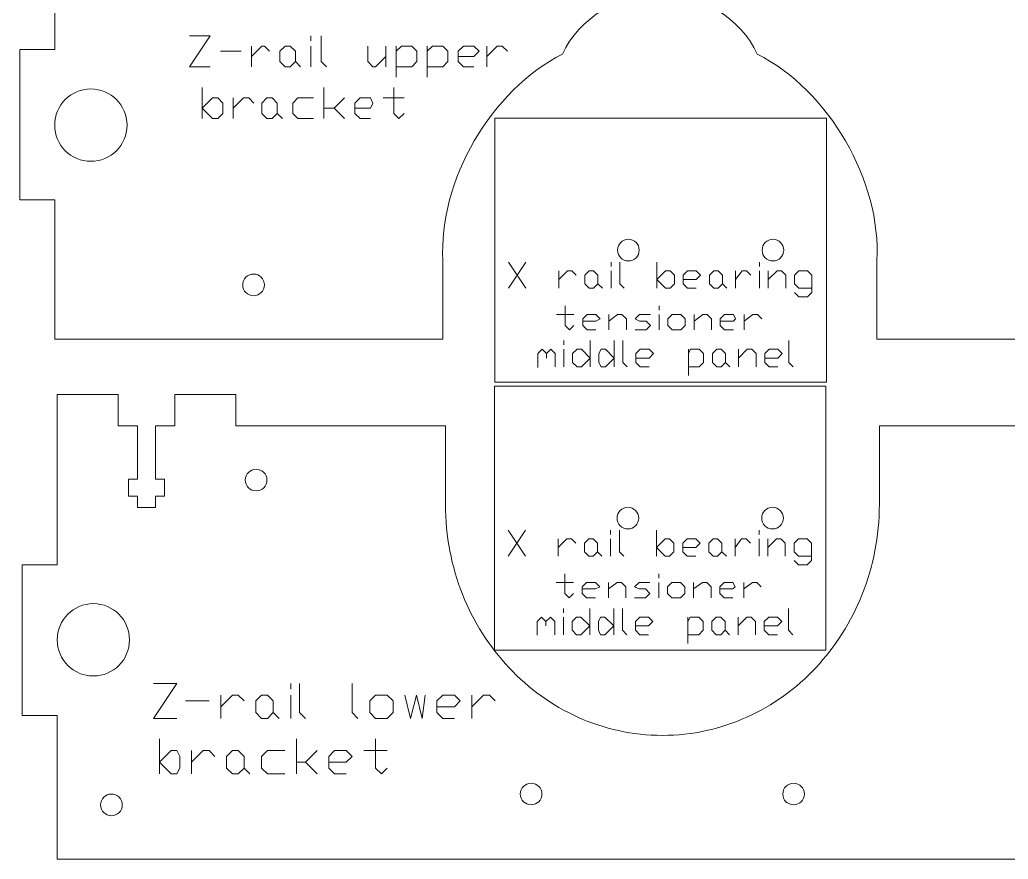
# Model space of a CAD drawing. Header units: inches. Extents: x 0.4 to 31.7, y 0.3 to 15.7.
# Drawn here: x 8.32 to 15.15, y 1.63 to 7.43 of the extents above; entities that cross this region are included whole.
import ezdxf

# ---------------------------------------------------------------- set-up
doc = ezdxf.new("R2010")
doc.units = ezdxf.units.IN
doc.header["$MEASUREMENT"] = 0
doc.layers.add('CUT_SHEET_1', color=179, linetype='CONTINUOUS', true_color=0x131326)

msp = doc.modelspace()

# ---------------------------------------------------------------- linework, layer by layer
at = {"layer": 'CUT_SHEET_1', "color": 3, "lineweight": 15, "true_color": 0x00ff00}
for p, q in [((8.5579, 8.2138), (8.5579, 7.2207)), ((8.5579, 7.2207), (8.3166, 7.2207)), ((8.3166, 7.2207), (8.3166, 6.1813)), ((11.5997, 4.9237), (11.5997, 6.7464)), ((11.5997, 6.7464), (13.89, 6.7464)), ((13.89, 6.7464), (13.89, 4.9237)), ((8.3166, 6.1813), (8.5579, 6.1813)), ((8.5579, 6.1813), (8.5584, 5.2196)), ((11.2407, 5.2196), (11.2407, 5.7622)), ((14.2389, 5.7622), (14.2389, 5.2196)), ((8.5584, 5.2196), (11.2407, 5.2196)), ((14.2389, 5.2196), (16.9212, 5.2196)), ((13.89, 4.9237), (11.5997, 4.9237)), ((11.5966, 3.0727), (11.5966, 4.8954)), ((11.5966, 4.8954), (13.887, 4.8954)), ((13.887, 4.8954), (13.887, 3.0727)), ((8.5752, 3.6601), (8.5759, 4.8367)), ((8.5759, 4.8367), (8.9957, 4.8367)), ((8.9957, 4.8367), (8.9957, 4.6218)), ((9.3891, 4.6218), (9.3891, 4.8367)), ((9.3891, 4.8367), (9.8089, 4.8367)), ((9.8089, 4.8367), (9.8096, 4.6218)), ((8.9957, 4.6218), (9.1295, 4.6218)), ((9.1295, 4.6218), (9.1295, 4.2539)), ((9.2554, 4.2539), (9.2554, 4.6218)), ((9.2554, 4.6218), (9.3891, 4.6218)), ((9.8096, 4.6218), (11.2581, 4.6218)), ((11.2581, 4.6218), (11.2581, 4.0792)), ((14.2563, 4.0792), (14.2563, 4.6218)), ((14.2563, 4.6218), (15.7048, 4.6218)), ((9.1295, 4.2539), (9.0675, 4.2539)), ((9.0675, 4.2539), (9.0675, 4.1359)), ((9.3173, 4.2539), (9.2554, 4.2539)), ((9.3173, 4.1359), (9.3173, 4.2539)), ((9.0675, 4.1359), (9.1295, 4.1359)), ((9.1295, 4.1359), (9.1295, 4.0572)), ((9.2554, 4.0572), (9.2554, 4.1359)), ((9.2554, 4.1359), (9.3173, 4.1359)), ((9.1295, 4.0572), (9.2554, 4.0572)), ((11.2581, 4.0792), (11.2586, 4.038)), ((11.2586, 4.038), (11.26, 3.9971)), ((14.2544, 3.997), (14.2558, 4.038)), ((14.2558, 4.038), (14.2563, 4.0792)), ((11.26, 3.9971), (11.2624, 3.9564)), ((14.252, 3.9564), (14.2544, 3.997)), ((11.2624, 3.9564), (11.2658, 3.916)), ((11.2658, 3.916), (11.2701, 3.8759)), ((14.2443, 3.8759), (14.2486, 3.916)), ((14.2486, 3.916), (14.252, 3.9564)), ((11.2701, 3.8759), (11.2753, 3.8361)), ((11.2753, 3.8361), (11.2815, 3.7967)), ((14.2329, 3.7967), (14.2391, 3.8361)), ((14.2391, 3.8361), (14.2443, 3.8759)), ((11.2815, 3.7967), (11.2885, 3.7575)), ((11.2885, 3.7575), (11.2965, 3.7188)), ((14.2179, 3.7188), (14.2259, 3.7575)), ((14.2259, 3.7575), (14.2329, 3.7967)), ((11.2965, 3.7188), (11.3053, 3.6803)), ((14.2091, 3.6803), (14.2179, 3.7188)), ((8.3339, 2.6207), (8.3339, 3.6601)), ((8.3339, 3.6601), (8.5752, 3.6601)), ((11.3053, 3.6803), (11.3149, 3.6423)), ((11.3149, 3.6423), (11.3255, 3.6046)), ((14.1889, 3.6046), (14.1995, 3.6423)), ((14.1995, 3.6423), (14.2091, 3.6803)), ((11.3255, 3.6046), (11.3368, 3.5673)), ((11.3368, 3.5673), (11.349, 3.5304)), ((14.1654, 3.5304), (14.1776, 3.5673)), ((14.1776, 3.5673), (14.1889, 3.6046)), ((11.349, 3.5304), (11.3621, 3.494)), ((11.3621, 3.494), (11.3759, 3.458)), ((14.1385, 3.458), (14.1523, 3.494)), ((14.1523, 3.494), (14.1654, 3.5304)), ((11.3759, 3.458), (11.3905, 3.4224)), ((11.3905, 3.4224), (11.4059, 3.3873)), ((14.1085, 3.3873), (14.1239, 3.4224)), ((14.1239, 3.4224), (14.1385, 3.458)), ((11.4059, 3.3873), (11.4221, 3.3526)), ((11.4221, 3.3526), (11.439, 3.3185)), ((14.0754, 3.3185), (14.0923, 3.3526)), ((14.0923, 3.3526), (14.1085, 3.3873)), ((11.439, 3.3185), (11.4567, 3.2848)), ((11.4567, 3.2848), (11.4751, 3.2516)), ((14.0393, 3.2516), (14.0577, 3.2848)), ((14.0577, 3.2848), (14.0754, 3.3185)), ((11.4751, 3.2516), (11.4943, 3.219)), ((11.4943, 3.219), (11.5141, 3.1869)), ((14.0003, 3.1869), (14.0202, 3.219)), ((14.0202, 3.219), (14.0393, 3.2516)), ((11.5141, 3.1869), (11.5347, 3.1553)), ((11.5347, 3.1553), (11.5559, 3.1243)), ((13.9585, 3.1243), (13.9797, 3.1553)), ((13.9797, 3.1553), (14.0003, 3.1869)), ((11.5559, 3.1243), (11.5778, 3.0939)), ((11.5778, 3.0939), (11.6004, 3.064)), ((13.914, 3.064), (13.9366, 3.0939)), ((13.9366, 3.0939), (13.9585, 3.1243)), ((13.887, 3.0727), (11.5966, 3.0727)), ((11.6004, 3.064), (11.6236, 3.0348)), ((11.6236, 3.0348), (11.6475, 3.0061)), ((11.6475, 3.0061), (11.672, 2.9781)), ((13.8424, 2.9781), (13.8669, 3.0061)), ((13.8669, 3.0061), (13.8908, 3.0348)), ((13.8908, 3.0348), (13.914, 3.064)), ((11.672, 2.9781), (11.6972, 2.9507)), ((11.6972, 2.9507), (11.7229, 2.9239)), ((13.7915, 2.9239), (13.8172, 2.9507)), ((13.8172, 2.9507), (13.8424, 2.9781)), ((11.7229, 2.9239), (11.7492, 2.8978)), ((11.7492, 2.8978), (11.7761, 2.8724)), ((11.7761, 2.8724), (11.8036, 2.8477)), ((13.7108, 2.8477), (13.7383, 2.8724)), ((13.7383, 2.8724), (13.7652, 2.8978)), ((13.7652, 2.8978), (13.7915, 2.9239)), ((11.8036, 2.8477), (11.8317, 2.8236)), ((11.8317, 2.8236), (11.8603, 2.8003)), ((13.6542, 2.8003), (13.6827, 2.8236)), ((13.6827, 2.8236), (13.7108, 2.8477)), ((11.8603, 2.8003), (11.8894, 2.7777)), ((11.8894, 2.7777), (11.919, 2.7558)), ((11.919, 2.7558), (11.9492, 2.7347)), ((11.9492, 2.7347), (11.9798, 2.7143)), ((13.5345, 2.7143), (13.5652, 2.7347)), ((13.5652, 2.7347), (13.5954, 2.7558)), ((13.5954, 2.7558), (13.625, 2.7777)), ((13.625, 2.7777), (13.6542, 2.8003)), ((11.9798, 2.7143), (12.011, 2.6947)), ((12.011, 2.6947), (12.0426, 2.6759)), ((12.0426, 2.6759), (12.0747, 2.6578)), ((13.4397, 2.6579), (13.4718, 2.6759)), ((13.4718, 2.6759), (13.5034, 2.6947)), ((13.5034, 2.6947), (13.5345, 2.7143)), ((8.5752, 2.6207), (8.3339, 2.6207)), ((8.5752, 1.6276), (8.5752, 2.6207)), ((12.0747, 2.6578), (12.1073, 2.6406)), ((12.1073, 2.6406), (12.1403, 2.6242)), ((12.1403, 2.6242), (12.1737, 2.6087)), ((12.1737, 2.6087), (12.2075, 2.5939)), ((13.3069, 2.594), (13.3407, 2.6087)), ((13.3407, 2.6087), (13.3741, 2.6242)), ((13.3741, 2.6242), (13.4071, 2.6406)), ((13.4071, 2.6406), (13.4397, 2.6579)), ((12.2075, 2.5939), (12.2417, 2.5801)), ((12.2417, 2.5801), (12.2764, 2.5671)), ((12.2764, 2.5671), (12.3114, 2.555)), ((12.3114, 2.555), (12.3468, 2.5438)), ((12.3468, 2.5438), (12.3825, 2.5335)), ((12.3825, 2.5335), (12.4186, 2.5241)), ((13.0958, 2.5241), (13.1318, 2.5335)), ((13.1318, 2.5335), (13.1676, 2.5438)), ((13.1676, 2.5438), (13.203, 2.555)), ((13.203, 2.555), (13.238, 2.5671)), ((13.238, 2.5671), (13.2726, 2.5801)), ((13.2726, 2.5801), (13.3069, 2.594)), ((12.4186, 2.5241), (12.4551, 2.5157)), ((12.4551, 2.5157), (12.4918, 2.5082)), ((12.4918, 2.5082), (12.5289, 2.5016)), ((12.5289, 2.5016), (12.5663, 2.4961)), ((12.5663, 2.4961), (12.6039, 2.4915)), ((12.6039, 2.4915), (12.6418, 2.4879)), ((12.6418, 2.4879), (12.68, 2.4853)), ((12.68, 2.4853), (12.7185, 2.4838)), ((12.7185, 2.4838), (12.7572, 2.4833)), ((12.7572, 2.4833), (12.7959, 2.4838)), ((12.7959, 2.4838), (12.8343, 2.4853)), ((12.8343, 2.4853), (12.8725, 2.4879)), ((12.8725, 2.4879), (12.9105, 2.4915)), ((12.9105, 2.4915), (12.9481, 2.4961)), ((12.9481, 2.4961), (12.9855, 2.5016)), ((12.9855, 2.5016), (13.0226, 2.5082)), ((13.0226, 2.5082), (13.0593, 2.5157)), ((13.0593, 2.5157), (13.0958, 2.5241)), ((16.9391, 1.6276), (8.5752, 1.6276))]:
    msp.add_line(p, q, dxfattribs=at)
at = {"layer": 'CUT_SHEET_1', "color": 7, "lineweight": 15, "true_color": 0xffffff}
for p, q in [((9.4884, 7.3157), (9.6313, 7.3157)), ((9.6313, 7.3157), (9.4884, 7.1012)), ((10.3283, 7.28), (10.3283, 7.3157)), ((10.3998, 7.3157), (10.3998, 7.137)), ((9.9172, 7.1727), (9.9888, 7.2442)), ((9.9172, 7.1012), (9.9172, 7.2442)), ((9.9888, 7.2442), (10.0067, 7.2442)), ((10.0067, 7.2442), (10.0424, 7.2085)), ((10.1139, 7.2085), (10.1497, 7.2442)), ((10.1497, 7.2442), (10.1854, 7.2442)), ((10.1854, 7.2442), (10.2211, 7.2085)), ((10.3283, 7.1012), (10.3283, 7.2442)), ((10.7215, 7.2442), (10.7215, 7.137)), ((10.8466, 7.2442), (10.8466, 7.1012)), ((10.9181, 7.2085), (10.9538, 7.2442)), ((10.9181, 7.0297), (10.9181, 7.2442)), ((10.9538, 7.2442), (11.0253, 7.2442)), ((11.0253, 7.2442), (11.061, 7.2085)), ((11.1325, 7.2085), (11.1683, 7.2442)), ((11.1325, 7.0297), (11.1325, 7.2442)), ((11.1683, 7.2442), (11.2398, 7.2442)), ((11.2398, 7.2442), (11.2755, 7.2085)), ((11.3827, 7.2442), (11.347, 7.2085)), ((11.4542, 7.2442), (11.3827, 7.2442)), ((11.49, 7.2085), (11.4542, 7.2442)), ((11.5436, 7.1727), (11.6151, 7.2442)), ((11.5436, 7.1012), (11.5436, 7.2442)), ((11.6151, 7.2442), (11.6508, 7.2442)), ((11.6508, 7.2442), (11.6865, 7.2085)), ((9.7029, 7.2085), (9.8458, 7.2085)), ((10.1139, 7.137), (10.1139, 7.2085)), ((10.2211, 7.2085), (10.2211, 7.137)), ((10.7751, 7.1012), (10.8466, 7.1727)), ((11.061, 7.2085), (11.061, 7.137)), ((11.2755, 7.2085), (11.2755, 7.137)), ((11.347, 7.2085), (11.347, 7.137)), ((11.347, 7.1727), (11.4542, 7.1727)), ((11.4542, 7.1727), (11.49, 7.2085)), ((10.1497, 7.1012), (10.1139, 7.137)), ((10.2211, 7.137), (10.1854, 7.1012)), ((10.2211, 7.137), (10.2568, 7.1012)), ((10.3998, 7.137), (10.4356, 7.1012)), ((10.7215, 7.137), (10.7572, 7.1012)), ((11.061, 7.137), (11.0253, 7.1012)), ((11.2755, 7.137), (11.2398, 7.1012)), ((11.347, 7.137), (11.3827, 7.1012)), ((9.4884, 7.1012), (9.6313, 7.1012)), ((10.1854, 7.1012), (10.1497, 7.1012)), ((10.7572, 7.1012), (10.7751, 7.1012)), ((11.0253, 7.1012), (10.9181, 7.1012)), ((11.2398, 7.1012), (11.1325, 7.1012)), ((11.3827, 7.1012), (11.4542, 7.1012)), ((9.5777, 6.7438), (9.5777, 6.9583)), ((10.4177, 6.7438), (10.4177, 6.9583)), ((10.9003, 6.9583), (10.9003, 6.7796)), ((9.5777, 6.8153), (9.6492, 6.8868)), ((9.6492, 6.8868), (9.685, 6.8868)), ((9.685, 6.8868), (9.7207, 6.8511)), ((9.7207, 6.8511), (9.7207, 6.7796)), ((9.7922, 6.8153), (9.8637, 6.8868)), ((9.7922, 6.7438), (9.7922, 6.8868)), ((9.8637, 6.8868), (9.8994, 6.8868)), ((9.8994, 6.8868), (9.9351, 6.8511)), ((9.9888, 6.8511), (10.0245, 6.8868)), ((9.9888, 6.7796), (9.9888, 6.8511)), ((10.0245, 6.8868), (10.0602, 6.8868)), ((10.0602, 6.8868), (10.096, 6.8511)), ((10.096, 6.8511), (10.096, 6.7796)), ((10.239, 6.8868), (10.2032, 6.8511)), ((10.2032, 6.8511), (10.2032, 6.7796)), ((10.3462, 6.8868), (10.239, 6.8868)), ((10.4892, 6.8153), (10.5606, 6.8868)), ((10.6678, 6.8868), (10.6321, 6.8511)), ((10.6321, 6.8511), (10.6321, 6.7796)), ((10.7394, 6.8868), (10.6678, 6.8868)), ((10.7572, 6.8511), (10.7394, 6.8868)), ((10.7394, 6.8153), (10.7572, 6.8511)), ((10.8287, 6.8868), (10.9717, 6.8868)), ((9.6492, 6.7438), (9.5777, 6.8153)), ((9.7207, 6.7796), (9.685, 6.7438)), ((10.0245, 6.7438), (9.9888, 6.7796)), ((10.096, 6.7796), (10.0602, 6.7438)), ((10.096, 6.7796), (10.1318, 6.7438)), ((10.2032, 6.7796), (10.239, 6.7438)), ((10.4177, 6.8153), (10.4892, 6.8153)), ((10.4892, 6.8153), (10.5606, 6.7438)), ((10.6321, 6.8153), (10.7394, 6.8153)), ((10.6321, 6.7796), (10.6678, 6.7438)), ((10.9003, 6.7796), (10.9359, 6.7438)), ((10.9359, 6.7438), (10.9717, 6.7796)), ((9.685, 6.7438), (9.6492, 6.7438)), ((10.0602, 6.7438), (10.0245, 6.7438)), ((10.239, 6.7438), (10.3462, 6.7438)), ((10.6678, 6.7438), (10.7394, 6.7438)), ((11.6935, 5.7527), (11.8142, 5.5716)), ((11.6935, 5.5716), (11.8142, 5.7527)), ((12.4025, 5.7225), (12.4025, 5.7527)), ((12.463, 5.7527), (12.463, 5.6018)), ((12.7194, 5.5716), (12.7194, 5.7527)), ((13.4285, 5.7225), (13.4285, 5.7527)), ((12.0405, 5.6319), (12.1008, 5.6923)), ((12.0405, 5.5716), (12.0405, 5.6923)), ((12.1008, 5.6923), (12.131, 5.6923)), ((12.131, 5.6923), (12.1612, 5.6621)), ((12.2215, 5.6621), (12.2517, 5.6923)), ((12.2517, 5.6923), (12.2819, 5.6923)), ((12.2819, 5.6923), (12.3121, 5.6621)), ((12.4025, 5.5716), (12.4025, 5.6923)), ((12.7194, 5.6319), (12.7797, 5.6923)), ((12.7797, 5.6923), (12.8099, 5.6923)), ((12.8099, 5.6923), (12.8401, 5.6621)), ((12.9306, 5.6923), (12.9005, 5.6621)), ((12.991, 5.6923), (12.9306, 5.6923)), ((13.0212, 5.6621), (12.991, 5.6923)), ((13.0815, 5.6621), (13.1116, 5.6923)), ((13.1116, 5.6923), (13.1418, 5.6923)), ((13.1418, 5.6923), (13.172, 5.6621)), ((13.2625, 5.6319), (13.3078, 5.6923)), ((13.2625, 5.5716), (13.2625, 5.6923)), ((13.3078, 5.6923), (13.338, 5.6923)), ((13.338, 5.6923), (13.3681, 5.6621)), ((13.4285, 5.5716), (13.4285, 5.6923)), ((13.4888, 5.6319), (13.5491, 5.6923)), ((13.4888, 5.5716), (13.4888, 5.6923)), ((13.5491, 5.6923), (13.5793, 5.6923)), ((13.5793, 5.6923), (13.6095, 5.6621)), ((13.7, 5.6923), (13.6698, 5.6621)), ((13.7604, 5.6923), (13.7, 5.6923)), ((13.7905, 5.6621), (13.7604, 5.6923)), ((12.2215, 5.6018), (12.2215, 5.6621)), ((12.2517, 5.5716), (12.2215, 5.6018)), ((12.3121, 5.6018), (12.2819, 5.5716)), ((12.3121, 5.6621), (12.3121, 5.6018)), ((12.3121, 5.6018), (12.3423, 5.5716)), ((12.463, 5.6018), (12.4931, 5.5716)), ((12.7797, 5.5716), (12.7194, 5.6319)), ((12.8401, 5.6018), (12.8099, 5.5716)), ((12.8401, 5.6621), (12.8401, 5.6018)), ((12.9005, 5.6621), (12.9005, 5.6018)), ((12.9005, 5.6319), (12.991, 5.6319)), ((12.9005, 5.6018), (12.9306, 5.5716)), ((12.991, 5.6319), (13.0212, 5.6621)), ((13.0815, 5.6018), (13.0815, 5.6621)), ((13.1116, 5.5716), (13.0815, 5.6018)), ((13.172, 5.6018), (13.1418, 5.5716)), ((13.172, 5.6621), (13.172, 5.6018)), ((13.172, 5.6018), (13.2022, 5.5716)), ((13.6095, 5.6621), (13.6095, 5.5716)), ((13.6698, 5.6621), (13.6698, 5.6018)), ((13.6698, 5.6018), (13.7, 5.5716)), ((13.7905, 5.5414), (13.7905, 5.6621)), ((12.2819, 5.5716), (12.2517, 5.5716)), ((12.8099, 5.5716), (12.7797, 5.5716)), ((12.9306, 5.5716), (12.991, 5.5716)), ((13.1418, 5.5716), (13.1116, 5.5716)), ((13.6698, 5.5414), (13.7, 5.5113)), ((13.7, 5.5716), (13.7905, 5.5716)), ((13.7604, 5.5113), (13.7905, 5.5414)), ((13.7, 5.5113), (13.7604, 5.5113)), ((12.0858, 5.4509), (12.0858, 5.3152)), ((12.7345, 5.4207), (12.7345, 5.4509)), ((12.0254, 5.3906), (12.1461, 5.3906)), ((12.2366, 5.3906), (12.2065, 5.3604)), ((12.2065, 5.3604), (12.2065, 5.3151)), ((12.2065, 5.3453), (12.297, 5.3453)), ((12.297, 5.3906), (12.2366, 5.3906)), ((12.3272, 5.3604), (12.297, 5.3906)), ((12.297, 5.3453), (12.3272, 5.3604)), ((12.3875, 5.3453), (12.4479, 5.3906)), ((12.3875, 5.285), (12.3875, 5.3906)), ((12.4479, 5.3906), (12.478, 5.3906)), ((12.478, 5.3906), (12.5082, 5.3604)), ((12.5082, 5.3604), (12.5082, 5.285)), ((12.5685, 5.3604), (12.5987, 5.3906)), ((12.5987, 5.3453), (12.5685, 5.3604)), ((12.5987, 5.3906), (12.6741, 5.3906)), ((12.644, 5.3453), (12.5987, 5.3453)), ((12.6741, 5.3152), (12.644, 5.3453)), ((12.7345, 5.285), (12.7345, 5.3906)), ((12.7948, 5.3604), (12.825, 5.3906)), ((12.7948, 5.3152), (12.7948, 5.3604)), ((12.825, 5.3906), (12.8854, 5.3906)), ((12.8854, 5.3906), (12.9155, 5.3604)), ((12.9155, 5.3604), (12.9155, 5.3152)), ((12.9758, 5.3453), (13.0362, 5.3906)), ((12.9758, 5.285), (12.9758, 5.3906)), ((13.0362, 5.3906), (13.0664, 5.3906)), ((13.0664, 5.3906), (13.0966, 5.3604)), ((13.0966, 5.3604), (13.0966, 5.285)), ((13.1871, 5.3906), (13.1569, 5.3604)), ((13.1569, 5.3604), (13.1569, 5.3151)), ((13.1569, 5.3453), (13.2474, 5.3453)), ((13.2474, 5.3906), (13.1871, 5.3906)), ((13.2625, 5.3604), (13.2474, 5.3906)), ((13.2474, 5.3453), (13.2625, 5.3604)), ((13.3229, 5.3453), (13.3832, 5.3906)), ((13.3229, 5.285), (13.3229, 5.3906)), ((13.3832, 5.3906), (13.4134, 5.3906)), ((13.4134, 5.3906), (13.4436, 5.3604)), ((12.0858, 5.3152), (12.1159, 5.285)), ((12.1159, 5.285), (12.1461, 5.3152)), ((12.2065, 5.3151), (12.2366, 5.285)), ((12.2366, 5.285), (12.297, 5.285)), ((12.5685, 5.285), (12.644, 5.285)), ((12.644, 5.285), (12.6741, 5.3152)), ((12.825, 5.285), (12.7948, 5.3152)), ((12.8854, 5.285), (12.825, 5.285)), ((12.9155, 5.3152), (12.8854, 5.285)), ((13.1569, 5.3151), (13.1871, 5.285)), ((13.1871, 5.285), (13.2474, 5.285)), ((12.0765, 5.1804), (12.0765, 5.2106)), ((12.2576, 5.2106), (12.2576, 5.0295)), ((12.4236, 5.2106), (12.4236, 5.0295)), ((12.4839, 5.2106), (12.4839, 5.0597)), ((13.6304, 5.2106), (13.6304, 5.0597)), ((11.8955, 5.12), (11.9257, 5.1502)), ((11.9257, 5.1502), (11.9559, 5.12)), ((11.9559, 5.12), (11.986, 5.1502)), ((11.986, 5.1502), (12.0162, 5.12)), ((12.0765, 5.0295), (12.0765, 5.1502)), ((12.1369, 5.12), (12.1671, 5.1502)), ((12.1671, 5.1502), (12.1972, 5.1502)), ((12.1972, 5.1502), (12.2576, 5.0898)), ((12.3179, 5.12), (12.333, 5.1502)), ((12.333, 5.1502), (12.3631, 5.1502)), ((12.3631, 5.1502), (12.4236, 5.0898)), ((12.6046, 5.1502), (12.5744, 5.12)), ((12.6649, 5.1502), (12.6046, 5.1502)), ((12.6951, 5.12), (12.6649, 5.1502)), ((12.9365, 5.12), (12.9516, 5.1502)), ((12.9365, 4.9692), (12.9365, 5.1502)), ((12.9516, 5.1502), (13.0119, 5.1502)), ((13.0119, 5.1502), (13.0421, 5.12)), ((13.1024, 5.12), (13.1326, 5.1502)), ((13.1326, 5.1502), (13.1628, 5.1502)), ((13.1628, 5.1502), (13.1929, 5.12)), ((13.2835, 5.0898), (13.3438, 5.1502)), ((13.2835, 5.0295), (13.2835, 5.1502)), ((13.3438, 5.1502), (13.374, 5.1502)), ((13.374, 5.1502), (13.4041, 5.12)), ((13.4946, 5.1502), (13.4645, 5.12)), ((13.555, 5.1502), (13.4946, 5.1502)), ((13.5852, 5.12), (13.555, 5.1502)), ((11.8955, 5.0251), (11.8955, 5.12)), ((11.9559, 5.12), (11.9559, 5.0898)), ((12.0162, 5.12), (12.0162, 5.0295)), ((12.1369, 5.0597), (12.1369, 5.12)), ((12.1671, 5.0295), (12.1369, 5.0597)), ((12.2576, 5.0898), (12.1972, 5.0295)), ((12.3179, 5.0597), (12.3179, 5.12)), ((12.333, 5.0295), (12.3179, 5.0597)), ((12.4236, 5.0898), (12.3631, 5.0295)), ((12.4839, 5.0597), (12.514, 5.0295)), ((12.5744, 5.12), (12.5744, 5.0597)), ((12.5744, 5.0898), (12.6649, 5.0898)), ((12.5744, 5.0597), (12.6046, 5.0295)), ((12.6649, 5.0898), (12.6951, 5.12)), ((13.0421, 5.0597), (13.0119, 5.0295)), ((13.0421, 5.12), (13.0421, 5.0597)), ((13.1024, 5.0597), (13.1024, 5.12)), ((13.1326, 5.0295), (13.1024, 5.0597)), ((13.1929, 5.0597), (13.1628, 5.0295)), ((13.1929, 5.12), (13.1929, 5.0597)), ((13.1929, 5.0597), (13.2231, 5.0295)), ((13.4041, 5.12), (13.4041, 5.0295)), ((13.4645, 5.12), (13.4645, 5.0597)), ((13.4645, 5.0898), (13.555, 5.0898)), ((13.4645, 5.0597), (13.4946, 5.0295)), ((13.555, 5.0898), (13.5852, 5.12)), ((13.6304, 5.0597), (13.6606, 5.0295)), ((12.1972, 5.0295), (12.1671, 5.0295)), ((12.3631, 5.0295), (12.333, 5.0295)), ((12.6046, 5.0295), (12.6649, 5.0295)), ((13.0119, 5.0295), (12.9365, 5.0295)), ((13.1628, 5.0295), (13.1326, 5.0295)), ((13.4946, 5.0295), (13.555, 5.0295)), ((11.6905, 3.9017), (11.8112, 3.7206)), ((11.6905, 3.7206), (11.8112, 3.9017)), ((12.3995, 3.8715), (12.3995, 3.9017)), ((12.4599, 3.9017), (12.4599, 3.7508)), ((12.7164, 3.7206), (12.7164, 3.9017)), ((13.4254, 3.8715), (13.4254, 3.9017)), ((12.0375, 3.7809), (12.0978, 3.8413)), ((12.0375, 3.7206), (12.0375, 3.8413)), ((12.0978, 3.8413), (12.128, 3.8413)), ((12.128, 3.8413), (12.1582, 3.8111)), ((12.2185, 3.8111), (12.2487, 3.8413)), ((12.2487, 3.8413), (12.2788, 3.8413)), ((12.2788, 3.8413), (12.3091, 3.8111)), ((12.3995, 3.7206), (12.3995, 3.8413)), ((12.7164, 3.7809), (12.7767, 3.8413)), ((12.7767, 3.8413), (12.8069, 3.8413)), ((12.8069, 3.8413), (12.8371, 3.8111)), ((12.9276, 3.8413), (12.8974, 3.8111)), ((12.9879, 3.8413), (12.9276, 3.8413)), ((13.0181, 3.8111), (12.9879, 3.8413)), ((13.0785, 3.8111), (13.1086, 3.8413)), ((13.1086, 3.8413), (13.1388, 3.8413)), ((13.1388, 3.8413), (13.169, 3.8111)), ((13.2595, 3.7809), (13.3048, 3.8413)), ((13.2595, 3.7206), (13.2595, 3.8413)), ((13.3048, 3.8413), (13.335, 3.8413)), ((13.335, 3.8413), (13.3651, 3.8111)), ((13.4254, 3.7206), (13.4254, 3.8413)), ((13.4858, 3.7809), (13.5461, 3.8413)), ((13.4858, 3.7206), (13.4858, 3.8413)), ((13.5461, 3.8413), (13.5763, 3.8413)), ((13.5763, 3.8413), (13.6065, 3.8111)), ((13.697, 3.8413), (13.6668, 3.8111)), ((13.7573, 3.8413), (13.697, 3.8413)), ((13.7875, 3.8111), (13.7573, 3.8413)), ((12.2185, 3.7508), (12.2185, 3.8111)), ((12.3091, 3.8111), (12.3091, 3.7508)), ((12.7767, 3.7206), (12.7164, 3.7809)), ((12.8371, 3.8111), (12.8371, 3.7508)), ((12.8974, 3.8111), (12.8974, 3.7508)), ((12.8974, 3.7809), (12.9879, 3.7809)), ((12.9879, 3.7809), (13.0181, 3.8111)), ((13.0785, 3.7508), (13.0785, 3.8111)), ((13.169, 3.8111), (13.169, 3.7508)), ((13.6065, 3.8111), (13.6065, 3.7206)), ((13.6668, 3.8111), (13.6668, 3.7508)), ((13.7875, 3.6904), (13.7875, 3.8111)), ((12.2487, 3.7206), (12.2185, 3.7508)), ((12.2788, 3.7206), (12.2487, 3.7206)), ((12.3091, 3.7508), (12.2788, 3.7206)), ((12.309, 3.7508), (12.3393, 3.7206)), ((12.4599, 3.7508), (12.4901, 3.7206)), ((12.8069, 3.7206), (12.7767, 3.7206)), ((12.8371, 3.7508), (12.8069, 3.7206)), ((12.8974, 3.7508), (12.9276, 3.7206)), ((12.9276, 3.7206), (12.9879, 3.7206)), ((13.1086, 3.7206), (13.0785, 3.7508)), ((13.1388, 3.7206), (13.1086, 3.7206)), ((13.169, 3.7508), (13.1388, 3.7206)), ((13.169, 3.7508), (13.1992, 3.7206)), ((13.6668, 3.7508), (13.697, 3.7206)), ((13.6668, 3.6904), (13.697, 3.6603)), ((13.697, 3.7206), (13.7875, 3.7206)), ((13.7573, 3.6603), (13.7875, 3.6904)), ((13.697, 3.6603), (13.7573, 3.6603)), ((12.0828, 3.5999), (12.0828, 3.4642)), ((12.7314, 3.5697), (12.7314, 3.5999)), ((12.0224, 3.5396), (12.1431, 3.5396)), ((12.2336, 3.5396), (12.2035, 3.5094)), ((12.2035, 3.5094), (12.2035, 3.4642)), ((12.2035, 3.4943), (12.294, 3.4943)), ((12.294, 3.5396), (12.2336, 3.5396)), ((12.3241, 3.5094), (12.294, 3.5396)), ((12.294, 3.4943), (12.3241, 3.5094)), ((12.3845, 3.4943), (12.4448, 3.5396)), ((12.3845, 3.4339), (12.3845, 3.5396)), ((12.4448, 3.5396), (12.475, 3.5396)), ((12.475, 3.5396), (12.5052, 3.5094)), ((12.5052, 3.5094), (12.5052, 3.4339)), ((12.5655, 3.5094), (12.5957, 3.5396)), ((12.5957, 3.4943), (12.5655, 3.5094)), ((12.5957, 3.5396), (12.6711, 3.5396)), ((12.641, 3.4943), (12.5957, 3.4943)), ((12.6711, 3.4642), (12.641, 3.4943)), ((12.7314, 3.4339), (12.7314, 3.5396)), ((12.7918, 3.5094), (12.822, 3.5396)), ((12.7918, 3.4642), (12.7918, 3.5094)), ((12.822, 3.5396), (12.8823, 3.5396)), ((12.8823, 3.5396), (12.9125, 3.5094)), ((12.9125, 3.5094), (12.9125, 3.4642)), ((12.9728, 3.4943), (13.0332, 3.5396)), ((12.9728, 3.4339), (12.9728, 3.5396)), ((13.0332, 3.5396), (13.0634, 3.5396)), ((13.0634, 3.5396), (13.0936, 3.5094)), ((13.0936, 3.5094), (13.0936, 3.4339)), ((13.1841, 3.5396), (13.1539, 3.5094)), ((13.1539, 3.5094), (13.1539, 3.4642)), ((13.1539, 3.4943), (13.2444, 3.4943)), ((13.2444, 3.5396), (13.1841, 3.5396)), ((13.2595, 3.5094), (13.2444, 3.5396)), ((13.2444, 3.4943), (13.2595, 3.5094)), ((13.3198, 3.4943), (13.3802, 3.5396)), ((13.3198, 3.4339), (13.3198, 3.5396)), ((13.3802, 3.5396), (13.4103, 3.5396)), ((13.4103, 3.5396), (13.4405, 3.5094)), ((12.0828, 3.4642), (12.1129, 3.4339)), ((12.1129, 3.4339), (12.1431, 3.4642)), ((12.2035, 3.4642), (12.2336, 3.4339)), ((12.2336, 3.4339), (12.294, 3.4339)), ((12.5655, 3.4339), (12.641, 3.4339)), ((12.641, 3.4339), (12.6711, 3.4642)), ((12.822, 3.4339), (12.7918, 3.4642)), ((12.8823, 3.4339), (12.822, 3.4339)), ((12.9125, 3.4642), (12.8823, 3.4339)), ((13.1539, 3.4642), (13.1841, 3.4339)), ((13.1841, 3.4339), (13.2444, 3.4339)), ((12.0735, 3.3294), (12.0735, 3.3596)), ((12.2546, 3.3596), (12.2546, 3.1785)), ((12.4205, 3.3596), (12.4205, 3.1785)), ((12.4809, 3.3596), (12.4809, 3.2087)), ((13.6274, 3.3596), (13.6274, 3.2087)), ((11.8925, 3.269), (11.9227, 3.2992)), ((11.9227, 3.2992), (11.9528, 3.269)), ((11.9528, 3.269), (11.983, 3.2992)), ((11.983, 3.2992), (12.0132, 3.269)), ((12.0735, 3.1785), (12.0735, 3.2992)), ((12.1339, 3.269), (12.1641, 3.2992)), ((12.1641, 3.2992), (12.1942, 3.2992)), ((12.1942, 3.2992), (12.2546, 3.2389)), ((12.3149, 3.269), (12.33, 3.2992)), ((12.33, 3.2992), (12.3601, 3.2992)), ((12.3601, 3.2992), (12.4205, 3.2389)), ((12.6016, 3.2992), (12.5714, 3.269)), ((12.6619, 3.2992), (12.6016, 3.2992)), ((12.692, 3.269), (12.6619, 3.2992)), ((12.9334, 3.269), (12.9485, 3.2992)), ((12.9334, 3.1182), (12.9334, 3.2992)), ((12.9485, 3.2992), (13.0089, 3.2992)), ((13.0089, 3.2992), (13.0391, 3.269)), ((13.0994, 3.269), (13.1296, 3.2992)), ((13.1296, 3.2992), (13.1598, 3.2992)), ((13.1598, 3.2992), (13.1899, 3.269)), ((13.2804, 3.2389), (13.3408, 3.2992)), ((13.2804, 3.1785), (13.2804, 3.2992)), ((13.3408, 3.2992), (13.3709, 3.2992)), ((13.3709, 3.2992), (13.4011, 3.269)), ((13.4916, 3.2992), (13.4615, 3.269)), ((13.552, 3.2992), (13.4916, 3.2992)), ((13.5822, 3.269), (13.552, 3.2992)), ((11.8925, 3.1742), (11.8925, 3.269)), ((11.9528, 3.269), (11.9528, 3.2389)), ((12.0132, 3.269), (12.0132, 3.1785)), ((12.1339, 3.2087), (12.1339, 3.269)), ((12.2546, 3.2389), (12.1942, 3.1785)), ((12.3149, 3.2087), (12.3149, 3.269)), ((12.4205, 3.2389), (12.3601, 3.1785)), ((12.5714, 3.269), (12.5714, 3.2087)), ((12.5714, 3.2389), (12.6619, 3.2389)), ((12.6619, 3.2389), (12.692, 3.269)), ((13.0391, 3.269), (13.0391, 3.2087)), ((13.0994, 3.2087), (13.0994, 3.269)), ((13.1899, 3.269), (13.1899, 3.2087)), ((13.4011, 3.269), (13.4011, 3.1785)), ((13.4615, 3.269), (13.4615, 3.2087)), ((13.4615, 3.2389), (13.552, 3.2389)), ((13.552, 3.2389), (13.5822, 3.269)), ((12.1641, 3.1785), (12.1339, 3.2087)), ((12.1942, 3.1785), (12.1641, 3.1785)), ((12.33, 3.1785), (12.3149, 3.2087)), ((12.3601, 3.1785), (12.33, 3.1785)), ((12.4809, 3.2087), (12.511, 3.1785)), ((12.5714, 3.2087), (12.6016, 3.1785)), ((12.6016, 3.1785), (12.6619, 3.1785)), ((13.0089, 3.1785), (12.9334, 3.1785)), ((13.0391, 3.2087), (13.0089, 3.1785)), ((13.1296, 3.1785), (13.0994, 3.2087)), ((13.1598, 3.1785), (13.1296, 3.1785)), ((13.1899, 3.2087), (13.1598, 3.1785)), ((13.1899, 3.2087), (13.2201, 3.1785)), ((13.4615, 3.2087), (13.4916, 3.1785)), ((13.4916, 3.1785), (13.552, 3.1785)), ((13.6274, 3.2087), (13.6576, 3.1785)), ((9.2409, 2.8421), (9.4023, 2.8421)), ((9.4023, 2.8421), (9.2409, 2.6)), ((10.1895, 2.8017), (10.1895, 2.8421)), ((10.25, 2.8421), (10.25, 2.6403)), ((10.6133, 2.8421), (10.6133, 2.6403)), ((9.7051, 2.6806), (9.7859, 2.7614)), ((9.7051, 2.6), (9.7051, 2.7614)), ((9.7859, 2.7614), (9.8262, 2.7614)), ((9.8262, 2.7614), (9.8666, 2.721)), ((9.9473, 2.721), (9.9877, 2.7614)), ((9.9877, 2.7614), (10.0281, 2.7614)), ((10.0281, 2.7614), (10.0684, 2.721)), ((10.1895, 2.6), (10.1895, 2.7614)), ((10.7344, 2.721), (10.7748, 2.7614)), ((10.7748, 2.7614), (10.8555, 2.7614)), ((10.8555, 2.7614), (10.8959, 2.721)), ((10.9766, 2.7614), (11.017, 2.6)), ((11.017, 2.6), (11.0574, 2.7614)), ((11.0574, 2.7614), (11.0977, 2.6)), ((11.0977, 2.6), (11.1179, 2.7614)), ((11.239, 2.7614), (11.1986, 2.721)), ((11.3197, 2.7614), (11.239, 2.7614)), ((11.3601, 2.721), (11.3197, 2.7614)), ((11.4408, 2.6806), (11.5216, 2.7614)), ((11.4408, 2.6), (11.4408, 2.7614)), ((11.5216, 2.7614), (11.562, 2.7614)), ((11.562, 2.7614), (11.6023, 2.721)), ((9.4629, 2.721), (9.6244, 2.721)), ((9.9473, 2.6403), (9.9473, 2.721)), ((10.0684, 2.721), (10.0684, 2.6403)), ((10.7344, 2.6403), (10.7344, 2.721)), ((10.8959, 2.721), (10.8959, 2.6403)), ((11.1986, 2.721), (11.1986, 2.6403)), ((11.1986, 2.6806), (11.3197, 2.6806)), ((11.3197, 2.6806), (11.3601, 2.721)), ((9.2409, 2.6), (9.4023, 2.6)), ((9.9877, 2.6), (9.9473, 2.6403)), ((10.0281, 2.6), (9.9877, 2.6)), ((10.0684, 2.6403), (10.0281, 2.6)), ((10.0684, 2.6403), (10.1088, 2.6)), ((10.25, 2.6403), (10.2904, 2.6)), ((10.6133, 2.6403), (10.6537, 2.6)), ((10.7748, 2.6), (10.7344, 2.6403)), ((10.8555, 2.6), (10.7748, 2.6)), ((10.8959, 2.6403), (10.8555, 2.6)), ((11.1986, 2.6403), (11.239, 2.6)), ((11.239, 2.6), (11.3197, 2.6)), ((9.2813, 2.2165), (9.2813, 2.4586)), ((10.2298, 2.2165), (10.2298, 2.4586)), ((10.7748, 2.4586), (10.7748, 2.2569)), ((9.2813, 2.2972), (9.362, 2.3779)), ((9.362, 2.3779), (9.4023, 2.3779)), ((9.4023, 2.3779), (9.4226, 2.3375)), ((9.4226, 2.3375), (9.4226, 2.2569)), ((9.5033, 2.2972), (9.584, 2.3779)), ((9.5033, 2.2165), (9.5033, 2.3779)), ((9.584, 2.3779), (9.6244, 2.3779)), ((9.6244, 2.3779), (9.6647, 2.3375)), ((9.7454, 2.3375), (9.7859, 2.3779)), ((9.7454, 2.2569), (9.7454, 2.3375)), ((9.7859, 2.3779), (9.8262, 2.3779)), ((9.8262, 2.3779), (9.8666, 2.3375)), ((9.8666, 2.3375), (9.8666, 2.2569)), ((10.028, 2.3779), (9.9876, 2.3375)), ((9.9876, 2.3375), (9.9876, 2.2569)), ((10.1491, 2.3779), (10.028, 2.3779)), ((10.2904, 2.2972), (10.3712, 2.3779)), ((10.4922, 2.3779), (10.4519, 2.3375)), ((10.4519, 2.3375), (10.4519, 2.2569)), ((10.5729, 2.3779), (10.4922, 2.3779)), ((10.6133, 2.3375), (10.5729, 2.3779)), ((10.5729, 2.2972), (10.6133, 2.3375)), ((10.6941, 2.3779), (10.8555, 2.3779)), ((9.362, 2.2165), (9.2813, 2.2972)), ((9.4226, 2.2569), (9.4023, 2.2165)), ((9.7859, 2.2165), (9.7454, 2.2569)), ((9.8666, 2.2569), (9.8262, 2.2165)), ((9.8666, 2.2569), (9.9069, 2.2165)), ((9.9876, 2.2569), (10.028, 2.2165)), ((10.2298, 2.2972), (10.2904, 2.2972)), ((10.2904, 2.2972), (10.3712, 2.2165)), ((10.4519, 2.2972), (10.5729, 2.2972)), ((10.4519, 2.2569), (10.4922, 2.2165)), ((10.7748, 2.2569), (10.8151, 2.2165)), ((10.8151, 2.2165), (10.8555, 2.2569)), ((9.4023, 2.2165), (9.362, 2.2165)), ((9.8262, 2.2165), (9.7859, 2.2165)), ((10.028, 2.2165), (10.1491, 2.2165)), ((10.4922, 2.2165), (10.5729, 2.2165))]:
    msp.add_line(p, q, dxfattribs=at)
at = {"layer": 'CUT_SHEET_1', "color": 1, "lineweight": 15, "true_color": 0xff0000}
for p, q in [((8.95, 2.0774), (8.95, 2.0774)), ((13.5892, 2.0781), (13.5892, 2.0781)), ((8.8751, 2.0024), (8.8751, 2.0024))]:
    msp.add_line(p, q, dxfattribs=at)
at = {"layer": 'CUT_SHEET_1', "color": 3, "lineweight": 15, "true_color": 0x00ff00}
for points in [[(12.7398, 7.6063), (12.4739, 7.6186), (12.1743, 7.4326), (12.0674, 7.1888)], [(13.4123, 7.1888), (13.3054, 7.4326), (13.0057, 7.6186), (12.7398, 7.6063)], [(12.0674, 7.1888), (11.5762, 6.9457), (11.2075, 6.3092), (11.2407, 5.7622)], [(14.2389, 5.7622), (14.2722, 6.3092), (13.9034, 6.9456), (13.4123, 7.1888)]]:
    msp.add_open_spline(points, degree=3, dxfattribs=at)
at = {"layer": 'CUT_SHEET_1', "color": 1, "lineweight": 15, "true_color": 0xff0000}
for points in [[(8.8077, 6.9481), (8.6698, 6.9481), (8.5579, 6.8362), (8.5579, 6.6982)], [(9.0576, 6.6982), (9.0576, 6.8362), (8.9457, 6.9481), (8.8077, 6.9481)], [(8.5579, 6.6982), (8.5579, 6.5602), (8.6698, 6.4484), (8.8077, 6.4484)], [(8.8077, 6.4484), (8.9457, 6.4484), (9.0576, 6.5602), (9.0576, 6.6982)], [(12.5219, 5.91), (12.4805, 5.91), (12.447, 5.8764), (12.447, 5.835)], [(12.5969, 5.835), (12.5969, 5.8764), (12.5633, 5.91), (12.5219, 5.91)], [(13.5213, 5.91), (13.4799, 5.91), (13.4464, 5.8764), (13.4464, 5.835)], [(13.5963, 5.835), (13.5963, 5.8764), (13.5627, 5.91), (13.5213, 5.91)], [(12.447, 5.835), (12.447, 5.7936), (12.4805, 5.7601), (12.5219, 5.7601)], [(12.5219, 5.7601), (12.5633, 5.7601), (12.5969, 5.7936), (12.5969, 5.835)], [(13.4464, 5.835), (13.4464, 5.7936), (13.48, 5.7601), (13.5213, 5.7601)], [(13.5213, 5.7601), (13.5627, 5.7601), (13.5963, 5.7936), (13.5963, 5.835)], [(9.9321, 5.6693), (9.8907, 5.6693), (9.8571, 5.6357), (9.8571, 5.5944)], [(10.0071, 5.5944), (10.0071, 5.6358), (9.9735, 5.6693), (9.9321, 5.6693)], [(9.8571, 5.5944), (9.8571, 5.553), (9.8907, 5.5194), (9.9321, 5.5194)], [(9.9321, 5.5194), (9.9735, 5.5194), (10.0071, 5.553), (10.0071, 5.5944)], [(9.9494, 4.322), (9.908, 4.322), (9.8745, 4.2884), (9.8745, 4.247)], [(10.0244, 4.247), (10.0244, 4.2884), (9.9908, 4.322), (9.9494, 4.322)], [(9.8745, 4.247), (9.8745, 4.2057), (9.908, 4.1721), (9.9494, 4.1721)], [(9.9494, 4.1721), (9.9908, 4.1721), (10.0244, 4.2057), (10.0244, 4.247)], [(12.5189, 4.059), (12.4775, 4.059), (12.444, 4.0254), (12.444, 3.984)], [(12.5939, 3.984), (12.5939, 4.0254), (12.5603, 4.059), (12.5189, 4.059)], [(13.5183, 4.059), (13.4769, 4.059), (13.4434, 4.0254), (13.4434, 3.984)], [(13.5933, 3.984), (13.5933, 4.0254), (13.5597, 4.059), (13.5183, 4.059)], [(12.444, 3.984), (12.444, 3.9426), (12.4775, 3.9091), (12.5189, 3.9091)], [(12.5189, 3.9091), (12.5603, 3.9091), (12.5938, 3.9426), (12.5939, 3.984)], [(13.4434, 3.984), (13.4434, 3.9426), (13.4769, 3.9091), (13.5183, 3.9091)], [(13.5183, 3.9091), (13.5597, 3.9091), (13.5933, 3.9426), (13.5933, 3.984)], [(8.8251, 3.393), (8.6871, 3.393), (8.5752, 3.2812), (8.5752, 3.1432)], [(9.0749, 3.1432), (9.0749, 3.2812), (8.9631, 3.393), (8.8251, 3.393)], [(8.5752, 3.1432), (8.5752, 3.0052), (8.6871, 2.8933), (8.8251, 2.8933)], [(8.8251, 2.8933), (8.9631, 2.8933), (9.0749, 3.0052), (9.0749, 3.1432)], [(11.8502, 2.1528), (11.8088, 2.1529), (11.7753, 2.1194), (11.7752, 2.0781)], [(11.9252, 2.0781), (11.9251, 2.1194), (11.8915, 2.1529), (11.8502, 2.1528)], [(13.6642, 2.1528), (13.6228, 2.1529), (13.5892, 2.1194), (13.5892, 2.0781)], [(13.7391, 2.0781), (13.7391, 2.1194), (13.7055, 2.1529), (13.6642, 2.1528)], [(8.95, 2.0774), (8.9086, 2.0774), (8.8751, 2.0438), (8.8751, 2.0024)], [(9.025, 2.0024), (9.025, 2.0438), (8.9914, 2.0774), (8.95, 2.0774)], [(11.7752, 2.0781), (11.7753, 2.0367), (11.8088, 2.0032), (11.8502, 2.0033)], [(11.8502, 2.0033), (11.8915, 2.0032), (11.9251, 2.0367), (11.9252, 2.0781)], [(13.5892, 2.0781), (13.5892, 2.0367), (13.6228, 2.0032), (13.6642, 2.0033)], [(13.6642, 2.0033), (13.7055, 2.0032), (13.7391, 2.0367), (13.7391, 2.0781)], [(8.8751, 2.0024), (8.8751, 1.961), (8.9086, 1.9275), (8.95, 1.9275)], [(8.95, 1.9275), (8.9914, 1.9275), (9.025, 1.961), (9.025, 2.0024)], [(13.6642, 2.0033), (13.6642, 2.0033), (13.6642, 2.0033), (13.6642, 2.0033)]]:
    msp.add_open_spline(points, degree=3, dxfattribs=at)

doc.saveas('drawing.dxf')
